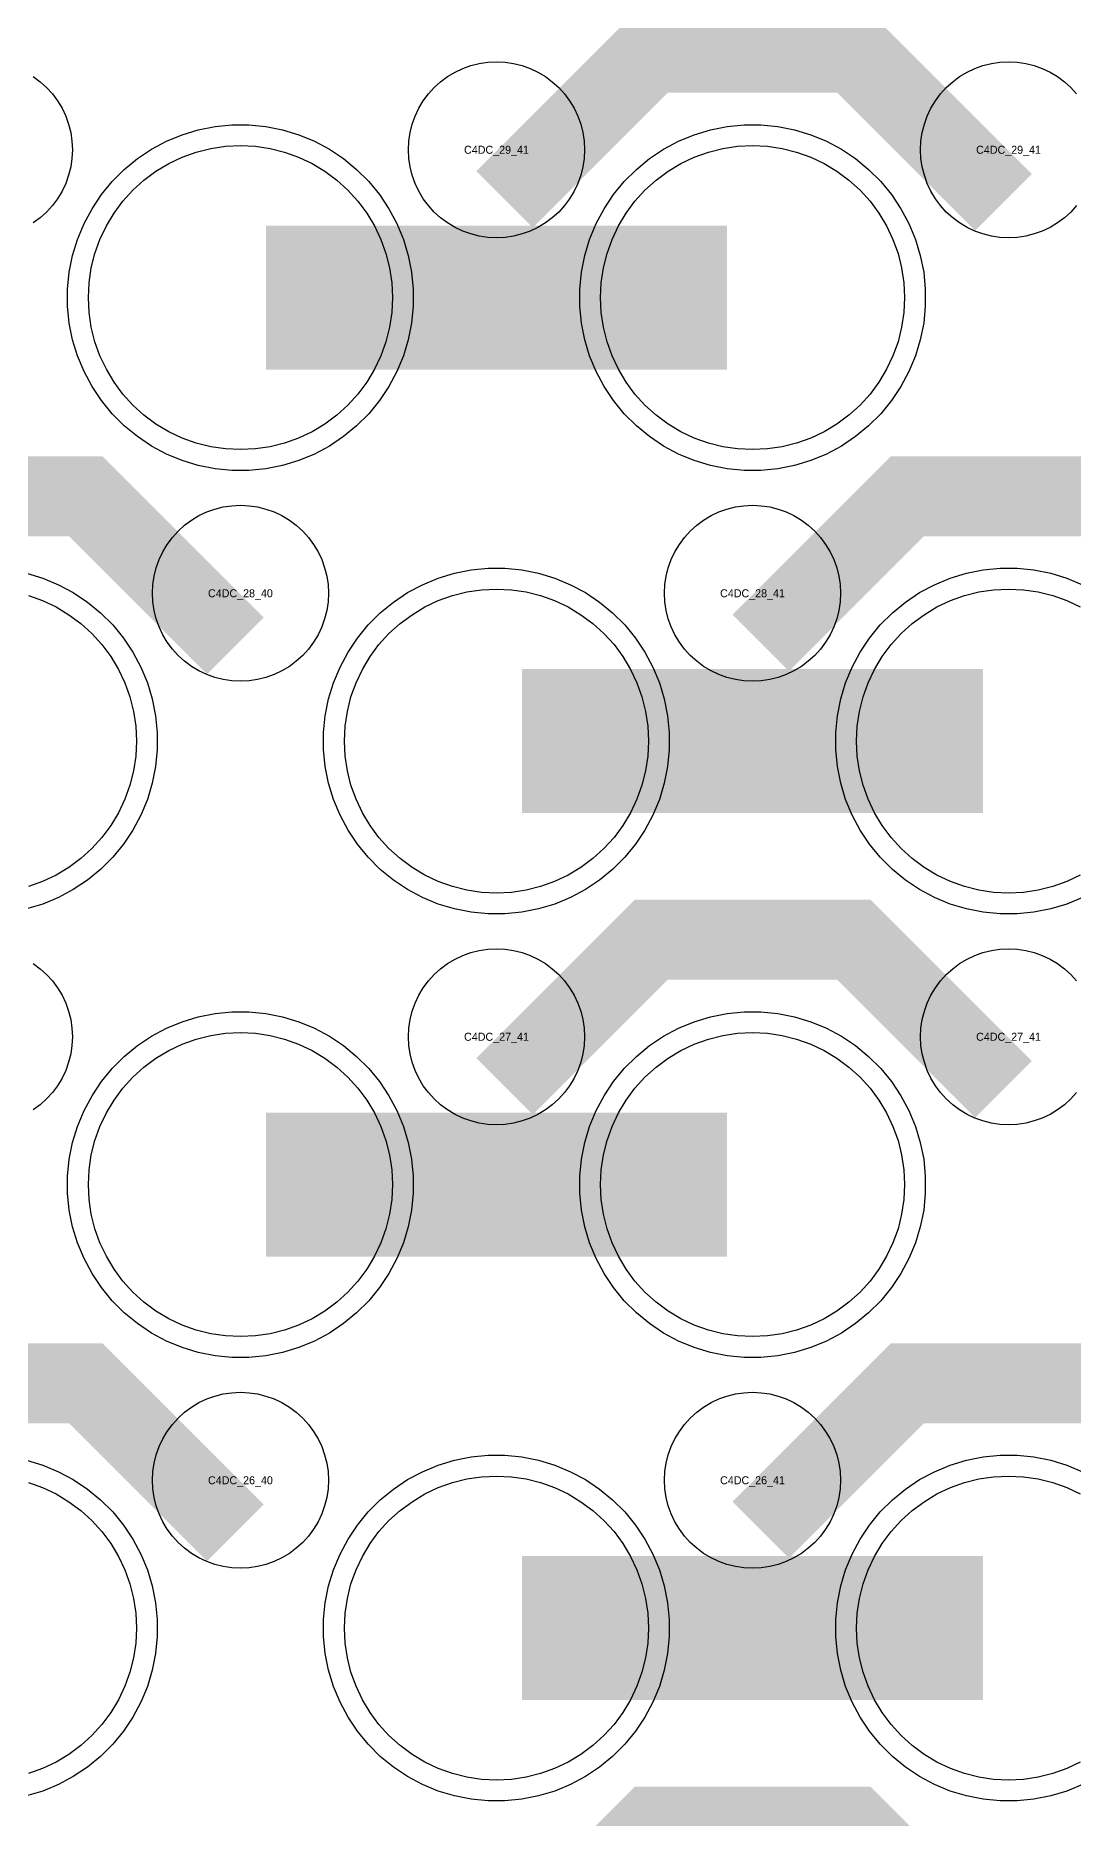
# Model space of a CAD drawing. Extents: x -11880 to 11880, y -14992 to 14992.
# Drawn here: x 976 to 1300, y -11296 to -10739 of the extents above; entities that cross this region are included whole.
import ezdxf
from ezdxf.enums import TextEntityAlignment as Align

# ---------------------------------------------------------------- set-up
doc = ezdxf.new("R2010")
doc.units = 0
doc.header["$MEASUREMENT"] = 0
for name, color, linetype in [('GDS_775_DT_237', 138, 'CONTINUOUS'), ('RDL1_FS', 34, 'CONTINUOUS'), ('RDL_BS', 160, 'CONTINUOUS')]:
    doc.layers.add(name, color=color, linetype=linetype)

msp = doc.modelspace()

# ---------------------------------------------------------------- linework, layer by layer
at = {"layer": 'RDL1_FS'}
for points in [[(1040, -10868.714), (1035.343, -10868.485), (1030.732, -10867.801), (1026.209, -10866.669), (1021.819, -10865.097), (1017.605, -10863.105), (1013.605, -10860.707), (1009.86, -10857.929), (1006.406, -10854.799), (1003.276, -10851.345), (1000.498, -10847.6), (998.1, -10843.6), (996.108, -10839.386), (994.536, -10834.996), (993.404, -10830.473), (992.72, -10825.862), (992.491, -10821.205), (992.72, -10816.548), (993.404, -10811.937), (994.536, -10807.414), (996.108, -10803.024), (998.1, -10798.81), (1000.498, -10794.81), (1003.276, -10791.065), (1006.406, -10787.611), (1009.86, -10784.481), (1013.605, -10781.703), (1017.605, -10779.305), (1021.819, -10777.313), (1026.209, -10775.741), (1030.732, -10774.609), (1035.343, -10773.925), (1040, -10773.696), (1044.657, -10773.925), (1049.268, -10774.609), (1053.791, -10775.741), (1058.181, -10777.313), (1062.395, -10779.305), (1066.395, -10781.703), (1070.14, -10784.481), (1073.594, -10787.611), (1076.724, -10791.065), (1079.502, -10794.81), (1081.9, -10798.81), (1083.892, -10803.024), (1085.464, -10807.414), (1086.596, -10811.937), (1087.28, -10816.548), (1087.509, -10821.205), (1087.28, -10825.862), (1086.596, -10830.473), (1085.464, -10834.996), (1083.892, -10839.386), (1081.9, -10843.6), (1079.502, -10847.6), (1076.724, -10851.345), (1073.594, -10854.799), (1070.14, -10857.929), (1066.395, -10860.707), (1062.395, -10863.105), (1058.181, -10865.097), (1053.791, -10866.669), (1049.268, -10867.801), (1044.657, -10868.485)], [(1200, -10868.714), (1195.343, -10868.485), (1190.732, -10867.801), (1186.209, -10866.669), (1181.819, -10865.097), (1177.605, -10863.105), (1173.605, -10860.707), (1169.86, -10857.929), (1166.406, -10854.799), (1163.276, -10851.345), (1160.498, -10847.6), (1158.1, -10843.6), (1156.108, -10839.386), (1154.536, -10834.996), (1153.404, -10830.473), (1152.72, -10825.862), (1152.491, -10821.205), (1152.72, -10816.548), (1153.404, -10811.937), (1154.536, -10807.414), (1156.108, -10803.024), (1158.1, -10798.81), (1160.498, -10794.81), (1163.276, -10791.065), (1166.406, -10787.611), (1169.86, -10784.481), (1173.605, -10781.703), (1177.605, -10779.305), (1181.819, -10777.313), (1186.209, -10775.741), (1190.732, -10774.609), (1195.343, -10773.925), (1200, -10773.696), (1204.657, -10773.925), (1209.268, -10774.609), (1213.791, -10775.741), (1218.181, -10777.313), (1222.395, -10779.305), (1226.395, -10781.703), (1230.14, -10784.481), (1233.594, -10787.611), (1236.724, -10791.065), (1239.502, -10794.81), (1241.9, -10798.81), (1243.892, -10803.024), (1245.464, -10807.414), (1246.596, -10811.937), (1247.28, -10816.548), (1247.509, -10821.205), (1247.28, -10825.862), (1246.596, -10830.473), (1245.464, -10834.996), (1243.892, -10839.386), (1241.9, -10843.6), (1239.502, -10847.6), (1236.724, -10851.345), (1233.594, -10854.799), (1230.14, -10857.929), (1226.395, -10860.707), (1222.395, -10863.105), (1218.181, -10865.097), (1213.791, -10866.669), (1209.268, -10867.801), (1204.657, -10868.485)], [(1120, -11007.279), (1115.343, -11007.05), (1110.732, -11006.366), (1106.209, -11005.234), (1101.819, -11003.662), (1097.605, -11001.67), (1093.605, -10999.272), (1089.86, -10996.494), (1086.406, -10993.364), (1083.276, -10989.91), (1080.498, -10986.165), (1078.1, -10982.165), (1076.108, -10977.951), (1074.536, -10973.561), (1073.404, -10969.038), (1072.72, -10964.427), (1072.491, -10959.77), (1072.72, -10955.113), (1073.404, -10950.502), (1074.536, -10945.979), (1076.108, -10941.589), (1078.1, -10937.375), (1080.498, -10933.375), (1083.276, -10929.63), (1086.406, -10926.176), (1089.86, -10923.046), (1093.605, -10920.268), (1097.605, -10917.87), (1101.819, -10915.878), (1106.209, -10914.306), (1110.732, -10913.174), (1115.343, -10912.49), (1120, -10912.261), (1124.657, -10912.49), (1129.268, -10913.174), (1133.791, -10914.306), (1138.181, -10915.878), (1142.395, -10917.87), (1146.395, -10920.268), (1150.14, -10923.046), (1153.594, -10926.176), (1156.724, -10929.63), (1159.502, -10933.375), (1161.9, -10937.375), (1163.892, -10941.589), (1165.464, -10945.979), (1166.596, -10950.502), (1167.28, -10955.113), (1167.509, -10959.77), (1167.28, -10964.427), (1166.596, -10969.038), (1165.464, -10973.561), (1163.892, -10977.951), (1161.9, -10982.165), (1159.502, -10986.165), (1156.724, -10989.91), (1153.594, -10993.364), (1150.14, -10996.494), (1146.395, -10999.272), (1142.395, -11001.67), (1138.181, -11003.662), (1133.791, -11005.234), (1129.268, -11006.366), (1124.657, -11007.05)], [(1040, -11145.844), (1035.343, -11145.615), (1030.732, -11144.931), (1026.209, -11143.799), (1021.819, -11142.227), (1017.605, -11140.235), (1013.605, -11137.837), (1009.86, -11135.059), (1006.406, -11131.929), (1003.276, -11128.475), (1000.498, -11124.73), (998.1, -11120.73), (996.108, -11116.516), (994.536, -11112.126), (993.404, -11107.603), (992.72, -11102.992), (992.491, -11098.335), (992.72, -11093.678), (993.404, -11089.067), (994.536, -11084.544), (996.108, -11080.154), (998.1, -11075.94), (1000.498, -11071.94), (1003.276, -11068.195), (1006.406, -11064.741), (1009.86, -11061.611), (1013.605, -11058.833), (1017.605, -11056.435), (1021.819, -11054.443), (1026.209, -11052.871), (1030.732, -11051.739), (1035.343, -11051.055), (1040, -11050.826), (1044.657, -11051.055), (1049.268, -11051.739), (1053.791, -11052.871), (1058.181, -11054.443), (1062.395, -11056.435), (1066.395, -11058.833), (1070.14, -11061.611), (1073.594, -11064.741), (1076.724, -11068.195), (1079.502, -11071.94), (1081.9, -11075.94), (1083.892, -11080.154), (1085.464, -11084.544), (1086.596, -11089.067), (1087.28, -11093.678), (1087.509, -11098.335), (1087.28, -11102.992), (1086.596, -11107.603), (1085.464, -11112.126), (1083.892, -11116.516), (1081.9, -11120.73), (1079.502, -11124.73), (1076.724, -11128.475), (1073.594, -11131.929), (1070.14, -11135.059), (1066.395, -11137.837), (1062.395, -11140.235), (1058.181, -11142.227), (1053.791, -11143.799), (1049.268, -11144.931), (1044.657, -11145.615)], [(1200, -11145.844), (1195.343, -11145.615), (1190.732, -11144.931), (1186.209, -11143.799), (1181.819, -11142.227), (1177.605, -11140.235), (1173.605, -11137.837), (1169.86, -11135.059), (1166.406, -11131.929), (1163.276, -11128.475), (1160.498, -11124.73), (1158.1, -11120.73), (1156.108, -11116.516), (1154.536, -11112.126), (1153.404, -11107.603), (1152.72, -11102.992), (1152.491, -11098.335), (1152.72, -11093.678), (1153.404, -11089.067), (1154.536, -11084.544), (1156.108, -11080.154), (1158.1, -11075.94), (1160.498, -11071.94), (1163.276, -11068.195), (1166.406, -11064.741), (1169.86, -11061.611), (1173.605, -11058.833), (1177.605, -11056.435), (1181.819, -11054.443), (1186.209, -11052.871), (1190.732, -11051.739), (1195.343, -11051.055), (1200, -11050.826), (1204.657, -11051.055), (1209.268, -11051.739), (1213.791, -11052.871), (1218.181, -11054.443), (1222.395, -11056.435), (1226.395, -11058.833), (1230.14, -11061.611), (1233.594, -11064.741), (1236.724, -11068.195), (1239.502, -11071.94), (1241.9, -11075.94), (1243.892, -11080.154), (1245.464, -11084.544), (1246.596, -11089.067), (1247.28, -11093.678), (1247.509, -11098.335), (1247.28, -11102.992), (1246.596, -11107.603), (1245.464, -11112.126), (1243.892, -11116.516), (1241.9, -11120.73), (1239.502, -11124.73), (1236.724, -11128.475), (1233.594, -11131.929), (1230.14, -11135.059), (1226.395, -11137.837), (1222.395, -11140.235), (1218.181, -11142.227), (1213.791, -11143.799), (1209.268, -11144.931), (1204.657, -11145.615)], [(1120, -11284.409), (1115.343, -11284.18), (1110.732, -11283.496), (1106.209, -11282.364), (1101.819, -11280.792), (1097.605, -11278.8), (1093.605, -11276.402), (1089.86, -11273.624), (1086.406, -11270.494), (1083.276, -11267.04), (1080.498, -11263.295), (1078.1, -11259.295), (1076.108, -11255.081), (1074.536, -11250.691), (1073.404, -11246.168), (1072.72, -11241.557), (1072.491, -11236.9), (1072.72, -11232.243), (1073.404, -11227.632), (1074.536, -11223.109), (1076.108, -11218.719), (1078.1, -11214.505), (1080.498, -11210.505), (1083.276, -11206.76), (1086.406, -11203.306), (1089.86, -11200.176), (1093.605, -11197.398), (1097.605, -11195), (1101.819, -11193.008), (1106.209, -11191.436), (1110.732, -11190.304), (1115.343, -11189.62), (1120, -11189.391), (1124.657, -11189.62), (1129.268, -11190.304), (1133.791, -11191.436), (1138.181, -11193.008), (1142.395, -11195), (1146.395, -11197.398), (1150.14, -11200.176), (1153.594, -11203.306), (1156.724, -11206.76), (1159.502, -11210.505), (1161.9, -11214.505), (1163.892, -11218.719), (1165.464, -11223.109), (1166.596, -11227.632), (1167.28, -11232.243), (1167.509, -11236.9), (1167.28, -11241.557), (1166.596, -11246.168), (1165.464, -11250.691), (1163.892, -11255.081), (1161.9, -11259.295), (1159.502, -11263.295), (1156.724, -11267.04), (1153.594, -11270.494), (1150.14, -11273.624), (1146.395, -11276.402), (1142.395, -11278.8), (1138.181, -11280.792), (1133.791, -11282.364), (1129.268, -11283.496), (1124.657, -11284.18)]]:
    msp.add_lwpolyline(points, close=True, dxfattribs=at)
for points in [[(1048.002, -10821.205, 45, 45, 0), (1120.002, -10821.205, 45, 45, 0)], [(1120.002, -10821.205, 45, 45, 0), (1192.002, -10821.205, 45, 45, 0)], [(1128.002, -10959.77, 45, 45, 0), (1200.002, -10959.77, 45, 45, 0)], [(1200.002, -10959.77, 45, 45, 0), (1272.002, -10959.77, 45, 45, 0)], [(1048.002, -11098.335, 45, 45, 0), (1120.002, -11098.335, 45, 45, 0)], [(1120.002, -11098.335, 45, 45, 0), (1192.002, -11098.335, 45, 45, 0)], [(1128.002, -11236.9, 45, 45, 0), (1200.002, -11236.9, 45, 45, 0)], [(1200.002, -11236.9, 45, 45, 0), (1272.002, -11236.9, 45, 45, 0)]]:
    msp.add_lwpolyline(points, format="xyseb", dxfattribs=at)
for points in [[(973.791, -10914.306), (978.181, -10915.878), (982.395, -10917.87), (986.395, -10920.268), (990.14, -10923.046), (993.594, -10926.176), (996.724, -10929.63), (999.502, -10933.375), (1001.9, -10937.375), (1003.892, -10941.589), (1005.464, -10945.979), (1006.596, -10950.502), (1007.28, -10955.113), (1007.509, -10959.77), (1007.28, -10964.427), (1006.596, -10969.038), (1005.464, -10973.561), (1003.892, -10977.951), (1001.9, -10982.165), (999.502, -10986.165), (996.724, -10989.91), (993.594, -10993.364), (990.14, -10996.494), (986.395, -10999.272), (982.395, -11001.67), (978.181, -11003.662), (973.791, -11005.234)], [(1302.395, -11001.67), (1298.181, -11003.662), (1293.791, -11005.234), (1289.268, -11006.366), (1284.657, -11007.05), (1280, -11007.279), (1275.343, -11007.05), (1270.732, -11006.366), (1266.209, -11005.234), (1261.819, -11003.662), (1257.605, -11001.67), (1253.605, -10999.272), (1249.86, -10996.494), (1246.406, -10993.364), (1243.276, -10989.91), (1240.498, -10986.165), (1238.1, -10982.165), (1236.108, -10977.951), (1234.536, -10973.561), (1233.404, -10969.038), (1232.72, -10964.427), (1232.491, -10959.77), (1232.72, -10955.113), (1233.404, -10950.502), (1234.536, -10945.979), (1236.108, -10941.589), (1238.1, -10937.375), (1240.498, -10933.375), (1243.276, -10929.63), (1246.406, -10926.176), (1249.86, -10923.046), (1253.605, -10920.268), (1257.605, -10917.87), (1261.819, -10915.878), (1266.209, -10914.306), (1270.732, -10913.174), (1275.343, -10912.49), (1280, -10912.261), (1284.657, -10912.49), (1289.268, -10913.174), (1293.791, -10914.306), (1298.181, -10915.878), (1302.395, -10917.87)], [(1302.395, -11278.8), (1298.181, -11280.792), (1293.791, -11282.364), (1289.268, -11283.496), (1284.657, -11284.18), (1280, -11284.409), (1275.343, -11284.18), (1270.732, -11283.496), (1266.209, -11282.364), (1261.819, -11280.792), (1257.605, -11278.8), (1253.605, -11276.402), (1249.86, -11273.624), (1246.406, -11270.494), (1243.276, -11267.04), (1240.498, -11263.295), (1238.1, -11259.295), (1236.108, -11255.081), (1234.536, -11250.691), (1233.404, -11246.168), (1232.72, -11241.557), (1232.491, -11236.9), (1232.72, -11232.243), (1233.404, -11227.632), (1234.536, -11223.109), (1236.108, -11218.719), (1238.1, -11214.505), (1240.498, -11210.505), (1243.276, -11206.76), (1246.406, -11203.306), (1249.86, -11200.176), (1253.605, -11197.398), (1257.605, -11195), (1261.819, -11193.008), (1266.209, -11191.436), (1270.732, -11190.304), (1275.343, -11189.62), (1280, -11189.391), (1284.657, -11189.62), (1289.268, -11190.304), (1293.791, -11191.436), (1298.181, -11193.008), (1302.395, -11195)], [(973.791, -11191.436), (978.181, -11193.008), (982.395, -11195), (986.395, -11197.398), (990.14, -11200.176), (993.594, -11203.306), (996.724, -11206.76), (999.502, -11210.505), (1001.9, -11214.505), (1003.892, -11218.719), (1005.464, -11223.109), (1006.596, -11227.632), (1007.28, -11232.243), (1007.509, -11236.9), (1007.28, -11241.557), (1006.596, -11246.168), (1005.464, -11250.691), (1003.892, -11255.081), (1001.9, -11259.295), (999.502, -11263.295), (996.724, -11267.04), (993.594, -11270.494), (990.14, -11273.624), (986.395, -11276.402), (982.395, -11278.8), (978.181, -11280.792), (973.791, -11282.364)]]:
    msp.add_lwpolyline(points, dxfattribs=at)
at = {"layer": 'RDL_BS'}
for points in [[(1122.562, -10790.519, 25, 25, 0), (1168.377, -10744.704, 25, 25, 0), (1201.93, -10744.704, 25, 25, 0)], [(1278.401, -10791.418, 25, 25, 0), (1231.687, -10744.704, 25, 25, 0), (1201.929, -10744.704, 25, 25, 0)], [(1038.401, -10929.983, 25, 25, 0), (991.687, -10883.269, 25, 25, 0), (961.929, -10883.269, 25, 25, 0)], [(1202.562, -10929.084, 25, 25, 0), (1248.377, -10883.269, 25, 25, 0), (1281.93, -10883.269, 25, 25, 0)], [(1358.401, -10929.983, 25, 25, 0), (1311.687, -10883.269, 25, 25, 0), (1281.929, -10883.269, 25, 25, 0)], [(1122.562, -11067.649, 25, 25, 0), (1168.377, -11021.834, 25, 25, 0), (1201.93, -11021.834, 25, 25, 0)], [(1278.401, -11068.548, 25, 25, 0), (1231.687, -11021.834, 25, 25, 0), (1201.929, -11021.834, 25, 25, 0)], [(1038.401, -11207.113, 25, 25, 0), (991.687, -11160.399, 25, 25, 0), (961.929, -11160.399, 25, 25, 0)], [(1202.562, -11206.214, 25, 25, 0), (1248.377, -11160.399, 25, 25, 0), (1281.93, -11160.399, 25, 25, 0)], [(1358.401, -11207.113, 25, 25, 0), (1311.687, -11160.399, 25, 25, 0), (1281.929, -11160.399, 25, 25, 0)], [(1200, -11400.46, 25, 25, 0), (1200, -11286.459, 25, 25, 0)], [(1122.562, -11344.774, 25, 25, 0), (1168.377, -11298.959, 25, 25, 0), (1201.93, -11298.959, 25, 25, 0)], [(1278.401, -11345.673, 25, 25, 0), (1231.687, -11298.959, 25, 25, 0), (1201.929, -11298.959, 25, 25, 0)]]:
    msp.add_lwpolyline(points, format="xyseb", dxfattribs=at)
for points in [[(1120, -10802.511), (1117.307, -10802.379), (1114.635, -10801.983), (1112.016, -10801.326), (1109.481, -10800.419), (1107.044, -10799.267), (1104.72, -10797.874), (1102.557, -10796.271), (1100.558, -10794.459), (1098.746, -10792.46), (1097.143, -10790.297), (1095.75, -10787.973), (1094.598, -10785.536), (1093.691, -10783.001), (1093.034, -10780.382), (1092.638, -10777.71), (1092.506, -10775.017), (1092.638, -10772.324), (1093.034, -10769.652), (1093.691, -10767.033), (1094.598, -10764.498), (1095.75, -10762.061), (1097.143, -10759.737), (1098.746, -10757.574), (1100.558, -10755.575), (1102.557, -10753.763), (1104.72, -10752.16), (1107.044, -10750.767), (1109.481, -10749.615), (1112.016, -10748.708), (1114.635, -10748.051), (1117.307, -10747.655), (1120, -10747.523), (1122.693, -10747.655), (1125.365, -10748.051), (1127.984, -10748.708), (1130.519, -10749.615), (1132.956, -10750.767), (1135.28, -10752.16), (1137.443, -10753.763), (1139.442, -10755.575), (1141.254, -10757.574), (1142.857, -10759.737), (1144.25, -10762.061), (1145.402, -10764.498), (1146.309, -10767.033), (1146.966, -10769.652), (1147.362, -10772.324), (1147.494, -10775.017), (1147.362, -10777.71), (1146.966, -10780.382), (1146.309, -10783.001), (1145.402, -10785.536), (1144.25, -10787.973), (1142.857, -10790.297), (1141.254, -10792.46), (1139.442, -10794.459), (1137.443, -10796.271), (1135.28, -10797.874), (1132.956, -10799.267), (1130.519, -10800.419), (1127.984, -10801.326), (1125.365, -10801.983), (1122.693, -10802.379)], [(1037.356, -10875.205), (1032.062, -10874.688), (1026.835, -10873.642), (1021.795, -10872.111), (1016.885, -10870.08), (1012.223, -10867.588), (1007.809, -10864.641), (1003.708, -10861.279), (999.926, -10857.497), (996.564, -10853.396), (993.617, -10848.982), (991.125, -10844.32), (989.094, -10839.41), (987.563, -10834.37), (986.517, -10829.143), (986, -10823.849), (986, -10818.561), (986.517, -10813.267), (987.563, -10808.04), (989.094, -10803), (991.125, -10798.09), (993.617, -10793.428), (996.564, -10789.014), (999.926, -10784.913), (1003.708, -10781.131), (1007.809, -10777.769), (1012.223, -10774.822), (1016.885, -10772.33), (1021.795, -10770.299), (1026.835, -10768.768), (1032.062, -10767.722), (1037.356, -10767.205), (1042.644, -10767.205), (1047.938, -10767.722), (1053.165, -10768.768), (1058.205, -10770.299), (1063.115, -10772.33), (1067.777, -10774.822), (1072.191, -10777.769), (1076.292, -10781.131), (1080.074, -10784.913), (1083.436, -10789.014), (1086.383, -10793.428), (1088.875, -10798.09), (1090.906, -10803), (1092.437, -10808.04), (1093.483, -10813.267), (1094, -10818.561), (1094, -10823.849), (1093.483, -10829.143), (1092.437, -10834.37), (1090.906, -10839.41), (1088.875, -10844.32), (1086.383, -10848.982), (1083.436, -10853.396), (1080.074, -10857.497), (1076.292, -10861.279), (1072.191, -10864.641), (1067.777, -10867.588), (1063.115, -10870.08), (1058.205, -10872.111), (1053.165, -10873.642), (1047.938, -10874.688), (1042.644, -10875.205)], [(1197.356, -10875.205), (1192.062, -10874.688), (1186.835, -10873.642), (1181.795, -10872.111), (1176.885, -10870.08), (1172.223, -10867.588), (1167.809, -10864.641), (1163.708, -10861.279), (1159.926, -10857.497), (1156.564, -10853.396), (1153.617, -10848.982), (1151.125, -10844.32), (1149.094, -10839.41), (1147.563, -10834.37), (1146.517, -10829.143), (1146, -10823.849), (1146, -10818.561), (1146.517, -10813.267), (1147.563, -10808.04), (1149.094, -10803), (1151.125, -10798.09), (1153.617, -10793.428), (1156.564, -10789.014), (1159.926, -10784.913), (1163.708, -10781.131), (1167.809, -10777.769), (1172.223, -10774.822), (1176.885, -10772.33), (1181.795, -10770.299), (1186.835, -10768.768), (1192.062, -10767.722), (1197.356, -10767.205), (1202.644, -10767.205), (1207.938, -10767.722), (1213.165, -10768.768), (1218.205, -10770.299), (1223.115, -10772.33), (1227.777, -10774.822), (1232.191, -10777.769), (1236.292, -10781.131), (1240.074, -10784.913), (1243.436, -10789.014), (1246.383, -10793.428), (1248.875, -10798.09), (1250.906, -10803), (1252.437, -10808.04), (1253.483, -10813.267), (1254, -10818.561), (1254, -10823.849), (1253.483, -10829.143), (1252.437, -10834.37), (1250.906, -10839.41), (1248.875, -10844.32), (1246.383, -10848.982), (1243.436, -10853.396), (1240.074, -10857.497), (1236.292, -10861.279), (1232.191, -10864.641), (1227.777, -10867.588), (1223.115, -10870.08), (1218.205, -10872.111), (1213.165, -10873.642), (1207.938, -10874.688), (1202.644, -10875.205)], [(1040, -10941.076), (1037.307, -10940.944), (1034.635, -10940.548), (1032.016, -10939.891), (1029.481, -10938.984), (1027.044, -10937.832), (1024.72, -10936.439), (1022.557, -10934.836), (1020.558, -10933.024), (1018.746, -10931.025), (1017.143, -10928.862), (1015.75, -10926.538), (1014.598, -10924.101), (1013.691, -10921.566), (1013.034, -10918.947), (1012.638, -10916.275), (1012.506, -10913.582), (1012.638, -10910.889), (1013.034, -10908.217), (1013.691, -10905.598), (1014.598, -10903.063), (1015.75, -10900.626), (1017.143, -10898.302), (1018.746, -10896.139), (1020.558, -10894.14), (1022.557, -10892.328), (1024.72, -10890.725), (1027.044, -10889.332), (1029.481, -10888.18), (1032.016, -10887.273), (1034.635, -10886.616), (1037.307, -10886.22), (1040, -10886.088), (1042.693, -10886.22), (1045.365, -10886.616), (1047.984, -10887.273), (1050.519, -10888.18), (1052.956, -10889.332), (1055.28, -10890.725), (1057.443, -10892.328), (1059.442, -10894.14), (1061.254, -10896.139), (1062.857, -10898.302), (1064.25, -10900.626), (1065.402, -10903.063), (1066.309, -10905.598), (1066.966, -10908.217), (1067.362, -10910.889), (1067.494, -10913.582), (1067.362, -10916.275), (1066.966, -10918.947), (1066.309, -10921.566), (1065.402, -10924.101), (1064.25, -10926.538), (1062.857, -10928.862), (1061.254, -10931.025), (1059.442, -10933.024), (1057.443, -10934.836), (1055.28, -10936.439), (1052.956, -10937.832), (1050.519, -10938.984), (1047.984, -10939.891), (1045.365, -10940.548), (1042.693, -10940.944)], [(1200, -10941.076), (1197.307, -10940.944), (1194.635, -10940.548), (1192.016, -10939.891), (1189.481, -10938.984), (1187.044, -10937.832), (1184.72, -10936.439), (1182.557, -10934.836), (1180.558, -10933.024), (1178.746, -10931.025), (1177.143, -10928.862), (1175.75, -10926.538), (1174.598, -10924.101), (1173.691, -10921.566), (1173.034, -10918.947), (1172.638, -10916.275), (1172.506, -10913.582), (1172.638, -10910.889), (1173.034, -10908.217), (1173.691, -10905.598), (1174.598, -10903.063), (1175.75, -10900.626), (1177.143, -10898.302), (1178.746, -10896.139), (1180.558, -10894.14), (1182.557, -10892.328), (1184.72, -10890.725), (1187.044, -10889.332), (1189.481, -10888.18), (1192.016, -10887.273), (1194.635, -10886.616), (1197.307, -10886.22), (1200, -10886.088), (1202.693, -10886.22), (1205.365, -10886.616), (1207.984, -10887.273), (1210.519, -10888.18), (1212.956, -10889.332), (1215.28, -10890.725), (1217.443, -10892.328), (1219.442, -10894.14), (1221.254, -10896.139), (1222.857, -10898.302), (1224.25, -10900.626), (1225.402, -10903.063), (1226.309, -10905.598), (1226.966, -10908.217), (1227.362, -10910.889), (1227.494, -10913.582), (1227.362, -10916.275), (1226.966, -10918.947), (1226.309, -10921.566), (1225.402, -10924.101), (1224.25, -10926.538), (1222.857, -10928.862), (1221.254, -10931.025), (1219.442, -10933.024), (1217.443, -10934.836), (1215.28, -10936.439), (1212.956, -10937.832), (1210.519, -10938.984), (1207.984, -10939.891), (1205.365, -10940.548), (1202.693, -10940.944)], [(1117.356, -11013.77), (1112.062, -11013.253), (1106.835, -11012.207), (1101.795, -11010.676), (1096.885, -11008.645), (1092.223, -11006.153), (1087.809, -11003.206), (1083.708, -10999.844), (1079.926, -10996.062), (1076.564, -10991.961), (1073.617, -10987.547), (1071.125, -10982.885), (1069.094, -10977.975), (1067.563, -10972.935), (1066.517, -10967.708), (1066, -10962.414), (1066, -10957.126), (1066.517, -10951.832), (1067.563, -10946.605), (1069.094, -10941.565), (1071.125, -10936.655), (1073.617, -10931.993), (1076.564, -10927.579), (1079.926, -10923.478), (1083.708, -10919.696), (1087.809, -10916.334), (1092.223, -10913.387), (1096.885, -10910.895), (1101.795, -10908.864), (1106.835, -10907.333), (1112.062, -10906.287), (1117.356, -10905.77), (1122.644, -10905.77), (1127.938, -10906.287), (1133.165, -10907.333), (1138.205, -10908.864), (1143.115, -10910.895), (1147.777, -10913.387), (1152.191, -10916.334), (1156.292, -10919.696), (1160.074, -10923.478), (1163.436, -10927.579), (1166.383, -10931.993), (1168.875, -10936.655), (1170.906, -10941.565), (1172.437, -10946.605), (1173.483, -10951.832), (1174, -10957.126), (1174, -10962.414), (1173.483, -10967.708), (1172.437, -10972.935), (1170.906, -10977.975), (1168.875, -10982.885), (1166.383, -10987.547), (1163.436, -10991.961), (1160.074, -10996.062), (1156.292, -10999.844), (1152.191, -11003.206), (1147.777, -11006.153), (1143.115, -11008.645), (1138.205, -11010.676), (1133.165, -11012.207), (1127.938, -11013.253), (1122.644, -11013.77)], [(1120, -11079.641), (1117.307, -11079.509), (1114.635, -11079.113), (1112.016, -11078.456), (1109.481, -11077.549), (1107.044, -11076.397), (1104.72, -11075.004), (1102.557, -11073.401), (1100.558, -11071.589), (1098.746, -11069.59), (1097.143, -11067.427), (1095.75, -11065.103), (1094.598, -11062.666), (1093.691, -11060.131), (1093.034, -11057.512), (1092.638, -11054.84), (1092.506, -11052.147), (1092.638, -11049.454), (1093.034, -11046.782), (1093.691, -11044.163), (1094.598, -11041.628), (1095.75, -11039.191), (1097.143, -11036.867), (1098.746, -11034.704), (1100.558, -11032.705), (1102.557, -11030.893), (1104.72, -11029.29), (1107.044, -11027.897), (1109.481, -11026.745), (1112.016, -11025.838), (1114.635, -11025.181), (1117.307, -11024.785), (1120, -11024.653), (1122.693, -11024.785), (1125.365, -11025.181), (1127.984, -11025.838), (1130.519, -11026.745), (1132.956, -11027.897), (1135.28, -11029.29), (1137.443, -11030.893), (1139.442, -11032.705), (1141.254, -11034.704), (1142.857, -11036.867), (1144.25, -11039.191), (1145.402, -11041.628), (1146.309, -11044.163), (1146.966, -11046.782), (1147.362, -11049.454), (1147.494, -11052.147), (1147.362, -11054.84), (1146.966, -11057.512), (1146.309, -11060.131), (1145.402, -11062.666), (1144.25, -11065.103), (1142.857, -11067.427), (1141.254, -11069.59), (1139.442, -11071.589), (1137.443, -11073.401), (1135.28, -11075.004), (1132.956, -11076.397), (1130.519, -11077.549), (1127.984, -11078.456), (1125.365, -11079.113), (1122.693, -11079.509)], [(1037.356, -11152.335), (1032.062, -11151.818), (1026.835, -11150.772), (1021.795, -11149.241), (1016.885, -11147.21), (1012.223, -11144.718), (1007.809, -11141.771), (1003.708, -11138.409), (999.926, -11134.627), (996.564, -11130.526), (993.617, -11126.112), (991.125, -11121.45), (989.094, -11116.54), (987.563, -11111.5), (986.517, -11106.273), (986, -11100.979), (986, -11095.691), (986.517, -11090.397), (987.563, -11085.17), (989.094, -11080.13), (991.125, -11075.22), (993.617, -11070.558), (996.564, -11066.144), (999.926, -11062.043), (1003.708, -11058.261), (1007.809, -11054.899), (1012.223, -11051.952), (1016.885, -11049.46), (1021.795, -11047.429), (1026.835, -11045.898), (1032.062, -11044.852), (1037.356, -11044.335), (1042.644, -11044.335), (1047.938, -11044.852), (1053.165, -11045.898), (1058.205, -11047.429), (1063.115, -11049.46), (1067.777, -11051.952), (1072.191, -11054.899), (1076.292, -11058.261), (1080.074, -11062.043), (1083.436, -11066.144), (1086.383, -11070.558), (1088.875, -11075.22), (1090.906, -11080.13), (1092.437, -11085.17), (1093.483, -11090.397), (1094, -11095.691), (1094, -11100.979), (1093.483, -11106.273), (1092.437, -11111.5), (1090.906, -11116.54), (1088.875, -11121.45), (1086.383, -11126.112), (1083.436, -11130.526), (1080.074, -11134.627), (1076.292, -11138.409), (1072.191, -11141.771), (1067.777, -11144.718), (1063.115, -11147.21), (1058.205, -11149.241), (1053.165, -11150.772), (1047.938, -11151.818), (1042.644, -11152.335)], [(1197.356, -11152.335), (1192.062, -11151.818), (1186.835, -11150.772), (1181.795, -11149.241), (1176.885, -11147.21), (1172.223, -11144.718), (1167.809, -11141.771), (1163.708, -11138.409), (1159.926, -11134.627), (1156.564, -11130.526), (1153.617, -11126.112), (1151.125, -11121.45), (1149.094, -11116.54), (1147.563, -11111.5), (1146.517, -11106.273), (1146, -11100.979), (1146, -11095.691), (1146.517, -11090.397), (1147.563, -11085.17), (1149.094, -11080.13), (1151.125, -11075.22), (1153.617, -11070.558), (1156.564, -11066.144), (1159.926, -11062.043), (1163.708, -11058.261), (1167.809, -11054.899), (1172.223, -11051.952), (1176.885, -11049.46), (1181.795, -11047.429), (1186.835, -11045.898), (1192.062, -11044.852), (1197.356, -11044.335), (1202.644, -11044.335), (1207.938, -11044.852), (1213.165, -11045.898), (1218.205, -11047.429), (1223.115, -11049.46), (1227.777, -11051.952), (1232.191, -11054.899), (1236.292, -11058.261), (1240.074, -11062.043), (1243.436, -11066.144), (1246.383, -11070.558), (1248.875, -11075.22), (1250.906, -11080.13), (1252.437, -11085.17), (1253.483, -11090.397), (1254, -11095.691), (1254, -11100.979), (1253.483, -11106.273), (1252.437, -11111.5), (1250.906, -11116.54), (1248.875, -11121.45), (1246.383, -11126.112), (1243.436, -11130.526), (1240.074, -11134.627), (1236.292, -11138.409), (1232.191, -11141.771), (1227.777, -11144.718), (1223.115, -11147.21), (1218.205, -11149.241), (1213.165, -11150.772), (1207.938, -11151.818), (1202.644, -11152.335)], [(1040, -11218.206), (1037.307, -11218.074), (1034.635, -11217.678), (1032.016, -11217.021), (1029.481, -11216.114), (1027.044, -11214.962), (1024.72, -11213.569), (1022.557, -11211.966), (1020.558, -11210.154), (1018.746, -11208.155), (1017.143, -11205.992), (1015.75, -11203.668), (1014.598, -11201.231), (1013.691, -11198.696), (1013.034, -11196.077), (1012.638, -11193.405), (1012.506, -11190.712), (1012.638, -11188.019), (1013.034, -11185.347), (1013.691, -11182.728), (1014.598, -11180.193), (1015.75, -11177.756), (1017.143, -11175.432), (1018.746, -11173.269), (1020.558, -11171.27), (1022.557, -11169.458), (1024.72, -11167.855), (1027.044, -11166.462), (1029.481, -11165.31), (1032.016, -11164.403), (1034.635, -11163.746), (1037.307, -11163.35), (1040, -11163.218), (1042.693, -11163.35), (1045.365, -11163.746), (1047.984, -11164.403), (1050.519, -11165.31), (1052.956, -11166.462), (1055.28, -11167.855), (1057.443, -11169.458), (1059.442, -11171.27), (1061.254, -11173.269), (1062.857, -11175.432), (1064.25, -11177.756), (1065.402, -11180.193), (1066.309, -11182.728), (1066.966, -11185.347), (1067.362, -11188.019), (1067.494, -11190.712), (1067.362, -11193.405), (1066.966, -11196.077), (1066.309, -11198.696), (1065.402, -11201.231), (1064.25, -11203.668), (1062.857, -11205.992), (1061.254, -11208.155), (1059.442, -11210.154), (1057.443, -11211.966), (1055.28, -11213.569), (1052.956, -11214.962), (1050.519, -11216.114), (1047.984, -11217.021), (1045.365, -11217.678), (1042.693, -11218.074)], [(1200, -11218.206), (1197.307, -11218.074), (1194.635, -11217.678), (1192.016, -11217.021), (1189.481, -11216.114), (1187.044, -11214.962), (1184.72, -11213.569), (1182.557, -11211.966), (1180.558, -11210.154), (1178.746, -11208.155), (1177.143, -11205.992), (1175.75, -11203.668), (1174.598, -11201.231), (1173.691, -11198.696), (1173.034, -11196.077), (1172.638, -11193.405), (1172.506, -11190.712), (1172.638, -11188.019), (1173.034, -11185.347), (1173.691, -11182.728), (1174.598, -11180.193), (1175.75, -11177.756), (1177.143, -11175.432), (1178.746, -11173.269), (1180.558, -11171.27), (1182.557, -11169.458), (1184.72, -11167.855), (1187.044, -11166.462), (1189.481, -11165.31), (1192.016, -11164.403), (1194.635, -11163.746), (1197.307, -11163.35), (1200, -11163.218), (1202.693, -11163.35), (1205.365, -11163.746), (1207.984, -11164.403), (1210.519, -11165.31), (1212.956, -11166.462), (1215.28, -11167.855), (1217.443, -11169.458), (1219.442, -11171.27), (1221.254, -11173.269), (1222.857, -11175.432), (1224.25, -11177.756), (1225.402, -11180.193), (1226.309, -11182.728), (1226.966, -11185.347), (1227.362, -11188.019), (1227.494, -11190.712), (1227.362, -11193.405), (1226.966, -11196.077), (1226.309, -11198.696), (1225.402, -11201.231), (1224.25, -11203.668), (1222.857, -11205.992), (1221.254, -11208.155), (1219.442, -11210.154), (1217.443, -11211.966), (1215.28, -11213.569), (1212.956, -11214.962), (1210.519, -11216.114), (1207.984, -11217.021), (1205.365, -11217.678), (1202.693, -11218.074)], [(1117.356, -11290.9), (1112.062, -11290.383), (1106.835, -11289.337), (1101.795, -11287.806), (1096.885, -11285.775), (1092.223, -11283.283), (1087.809, -11280.336), (1083.708, -11276.974), (1079.926, -11273.192), (1076.564, -11269.091), (1073.617, -11264.677), (1071.125, -11260.015), (1069.094, -11255.105), (1067.563, -11250.065), (1066.517, -11244.838), (1066, -11239.544), (1066, -11234.256), (1066.517, -11228.962), (1067.563, -11223.735), (1069.094, -11218.695), (1071.125, -11213.785), (1073.617, -11209.123), (1076.564, -11204.709), (1079.926, -11200.608), (1083.708, -11196.826), (1087.809, -11193.464), (1092.223, -11190.517), (1096.885, -11188.025), (1101.795, -11185.994), (1106.835, -11184.463), (1112.062, -11183.417), (1117.356, -11182.9), (1122.644, -11182.9), (1127.938, -11183.417), (1133.165, -11184.463), (1138.205, -11185.994), (1143.115, -11188.025), (1147.777, -11190.517), (1152.191, -11193.464), (1156.292, -11196.826), (1160.074, -11200.608), (1163.436, -11204.709), (1166.383, -11209.123), (1168.875, -11213.785), (1170.906, -11218.695), (1172.437, -11223.735), (1173.483, -11228.962), (1174, -11234.256), (1174, -11239.544), (1173.483, -11244.838), (1172.437, -11250.065), (1170.906, -11255.105), (1168.875, -11260.015), (1166.383, -11264.677), (1163.436, -11269.091), (1160.074, -11273.192), (1156.292, -11276.974), (1152.191, -11280.336), (1147.777, -11283.283), (1143.115, -11285.775), (1138.205, -11287.806), (1133.165, -11289.337), (1127.938, -11290.383), (1122.644, -11290.9)]]:
    msp.add_lwpolyline(points, close=True, dxfattribs=at)
for points in [[(1301.254, -10792.46), (1299.442, -10794.459), (1297.443, -10796.271), (1295.28, -10797.874), (1292.956, -10799.267), (1290.519, -10800.419), (1287.984, -10801.326), (1285.365, -10801.983), (1282.693, -10802.379), (1280, -10802.511), (1277.307, -10802.379), (1274.635, -10801.983), (1272.016, -10801.326), (1269.481, -10800.419), (1267.044, -10799.267), (1264.72, -10797.874), (1262.557, -10796.271), (1260.558, -10794.459), (1258.746, -10792.46), (1257.143, -10790.297), (1255.75, -10787.973), (1254.598, -10785.536), (1253.691, -10783.001), (1253.034, -10780.382), (1252.638, -10777.71), (1252.506, -10775.017), (1252.638, -10772.324), (1253.034, -10769.652), (1253.691, -10767.033), (1254.598, -10764.498), (1255.75, -10762.061), (1257.143, -10759.737), (1258.746, -10757.574), (1260.558, -10755.575), (1262.557, -10753.763), (1264.72, -10752.16), (1267.044, -10750.767), (1269.481, -10749.615), (1272.016, -10748.708), (1274.635, -10748.051), (1277.307, -10747.655), (1280, -10747.523), (1282.693, -10747.655), (1285.365, -10748.051), (1287.984, -10748.708), (1290.519, -10749.615), (1292.956, -10750.767), (1295.28, -10752.16), (1297.443, -10753.763), (1299.442, -10755.575), (1301.254, -10757.574)], [(975.28, -10752.16), (977.443, -10753.763), (979.442, -10755.575), (981.254, -10757.574), (982.857, -10759.737), (984.25, -10762.061), (985.402, -10764.498), (986.309, -10767.033), (986.966, -10769.652), (987.362, -10772.324), (987.494, -10775.017), (987.362, -10777.71), (986.966, -10780.382), (986.309, -10783.001), (985.402, -10785.536), (984.25, -10787.973), (982.857, -10790.297), (981.254, -10792.46), (979.442, -10794.459), (977.443, -10796.271), (975.28, -10797.874)], [(973.165, -10907.333), (978.205, -10908.864), (983.115, -10910.895), (987.777, -10913.387), (992.191, -10916.334), (996.292, -10919.696), (1000.074, -10923.478), (1003.436, -10927.579), (1006.383, -10931.993), (1008.875, -10936.655), (1010.906, -10941.565), (1012.437, -10946.605), (1013.483, -10951.832), (1014, -10957.126), (1014, -10962.414), (1013.483, -10967.708), (1012.437, -10972.935), (1010.906, -10977.975), (1008.875, -10982.885), (1006.383, -10987.547), (1003.436, -10991.961), (1000.074, -10996.062), (996.292, -10999.844), (992.191, -11003.206), (987.777, -11006.153), (983.115, -11008.645), (978.205, -11010.676), (973.165, -11012.207)], [(1303.115, -11008.645), (1298.205, -11010.676), (1293.165, -11012.207), (1287.938, -11013.253), (1282.644, -11013.77), (1277.356, -11013.77), (1272.062, -11013.253), (1266.835, -11012.207), (1261.795, -11010.676), (1256.885, -11008.645), (1252.223, -11006.153), (1247.809, -11003.206), (1243.708, -10999.844), (1239.926, -10996.062), (1236.564, -10991.961), (1233.617, -10987.547), (1231.125, -10982.885), (1229.094, -10977.975), (1227.563, -10972.935), (1226.517, -10967.708), (1226, -10962.414), (1226, -10957.126), (1226.517, -10951.832), (1227.563, -10946.605), (1229.094, -10941.565), (1231.125, -10936.655), (1233.617, -10931.993), (1236.564, -10927.579), (1239.926, -10923.478), (1243.708, -10919.696), (1247.809, -10916.334), (1252.223, -10913.387), (1256.885, -10910.895), (1261.795, -10908.864), (1266.835, -10907.333), (1272.062, -10906.287), (1277.356, -10905.77), (1282.644, -10905.77), (1287.938, -10906.287), (1293.165, -10907.333), (1298.205, -10908.864), (1303.115, -10910.895)], [(1301.254, -11069.59), (1299.442, -11071.589), (1297.443, -11073.401), (1295.28, -11075.004), (1292.956, -11076.397), (1290.519, -11077.549), (1287.984, -11078.456), (1285.365, -11079.113), (1282.693, -11079.509), (1280, -11079.641), (1277.307, -11079.509), (1274.635, -11079.113), (1272.016, -11078.456), (1269.481, -11077.549), (1267.044, -11076.397), (1264.72, -11075.004), (1262.557, -11073.401), (1260.558, -11071.589), (1258.746, -11069.59), (1257.143, -11067.427), (1255.75, -11065.103), (1254.598, -11062.666), (1253.691, -11060.131), (1253.034, -11057.512), (1252.638, -11054.84), (1252.506, -11052.147), (1252.638, -11049.454), (1253.034, -11046.782), (1253.691, -11044.163), (1254.598, -11041.628), (1255.75, -11039.191), (1257.143, -11036.867), (1258.746, -11034.704), (1260.558, -11032.705), (1262.557, -11030.893), (1264.72, -11029.29), (1267.044, -11027.897), (1269.481, -11026.745), (1272.016, -11025.838), (1274.635, -11025.181), (1277.307, -11024.785), (1280, -11024.653), (1282.693, -11024.785), (1285.365, -11025.181), (1287.984, -11025.838), (1290.519, -11026.745), (1292.956, -11027.897), (1295.28, -11029.29), (1297.443, -11030.893), (1299.442, -11032.705), (1301.254, -11034.704)], [(975.28, -11029.29), (977.443, -11030.893), (979.442, -11032.705), (981.254, -11034.704), (982.857, -11036.867), (984.25, -11039.191), (985.402, -11041.628), (986.309, -11044.163), (986.966, -11046.782), (987.362, -11049.454), (987.494, -11052.147), (987.362, -11054.84), (986.966, -11057.512), (986.309, -11060.131), (985.402, -11062.666), (984.25, -11065.103), (982.857, -11067.427), (981.254, -11069.59), (979.442, -11071.589), (977.443, -11073.401), (975.28, -11075.004)], [(1303.115, -11285.775), (1298.205, -11287.806), (1293.165, -11289.337), (1287.938, -11290.383), (1282.644, -11290.9), (1277.356, -11290.9), (1272.062, -11290.383), (1266.835, -11289.337), (1261.795, -11287.806), (1256.885, -11285.775), (1252.223, -11283.283), (1247.809, -11280.336), (1243.708, -11276.974), (1239.926, -11273.192), (1236.564, -11269.091), (1233.617, -11264.677), (1231.125, -11260.015), (1229.094, -11255.105), (1227.563, -11250.065), (1226.517, -11244.838), (1226, -11239.544), (1226, -11234.256), (1226.517, -11228.962), (1227.563, -11223.735), (1229.094, -11218.695), (1231.125, -11213.785), (1233.617, -11209.123), (1236.564, -11204.709), (1239.926, -11200.608), (1243.708, -11196.826), (1247.809, -11193.464), (1252.223, -11190.517), (1256.885, -11188.025), (1261.795, -11185.994), (1266.835, -11184.463), (1272.062, -11183.417), (1277.356, -11182.9), (1282.644, -11182.9), (1287.938, -11183.417), (1293.165, -11184.463), (1298.205, -11185.994), (1303.115, -11188.025)], [(973.165, -11184.463), (978.205, -11185.994), (983.115, -11188.025), (987.777, -11190.517), (992.191, -11193.464), (996.292, -11196.826), (1000.074, -11200.608), (1003.436, -11204.709), (1006.383, -11209.123), (1008.875, -11213.785), (1010.906, -11218.695), (1012.437, -11223.735), (1013.483, -11228.962), (1014, -11234.256), (1014, -11239.544), (1013.483, -11244.838), (1012.437, -11250.065), (1010.906, -11255.105), (1008.875, -11260.015), (1006.383, -11264.677), (1003.436, -11269.091), (1000.074, -11273.192), (996.292, -11276.974), (992.191, -11280.336), (987.777, -11283.283), (983.115, -11285.775), (978.205, -11287.806), (973.165, -11289.337)]]:
    msp.add_lwpolyline(points, dxfattribs=at)

# ---------------------------------------------------------------- texts
at = {"layer": 'GDS_775_DT_237'}
for s, p in [('C4DC_29_41', (1120, -10775.017)), ('C4DC_29_41', (1120, -10775.017)), ('C4DC_29_41', (1280, -10775.017)), ('C4DC_29_41', (1280, -10775.017)), ('C4DC_28_40', (1040, -10913.582)), ('C4DC_28_40', (1040, -10913.582)), ('C4DC_28_41', (1200, -10913.582)), ('C4DC_28_41', (1200, -10913.582)), ('C4DC_27_41', (1120, -11052.147)), ('C4DC_27_41', (1120, -11052.147)), ('C4DC_27_41', (1280, -11052.147)), ('C4DC_27_41', (1280, -11052.147)), ('C4DC_26_40', (1040, -11190.712)), ('C4DC_26_40', (1040, -11190.712)), ('C4DC_26_41', (1200, -11190.712)), ('C4DC_26_41', (1200, -11190.712))]:
    msp.add_text(s, height=2.5, dxfattribs=at).set_placement(p, align=Align.MIDDLE_CENTER)

doc.saveas('drawing.dxf')
